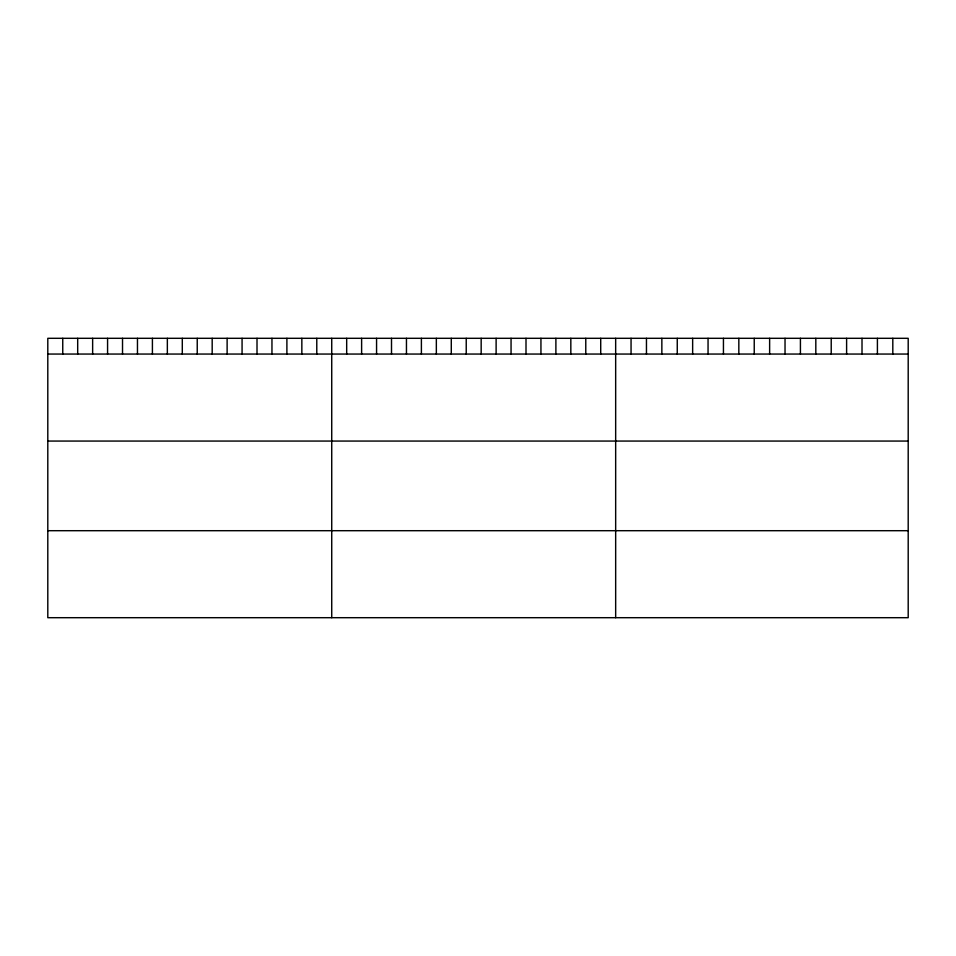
<?xml version="1.0" encoding="UTF-8"?>
<svg xmlns="http://www.w3.org/2000/svg" width="956" height="956" viewBox="0 0 956 956"><rect width="100%" height="100%" fill="white"/><g stroke="black" fill="none" stroke-linecap="round" stroke-linejoin="round"><path stroke-width="1.43" d="M908.2 354.055L908.2 617.696L47.8 617.696L47.8 338.305L908.2 338.305L908.2 354.055L47.8 354.055M47.8 441.063L908.2 441.063M47.8 530.7L908.2 530.7M892.808 338.305L892.808 354.055M877.405 338.305L877.405 354.055M862.013 338.305L862.013 354.055M846.61 338.305L846.61 354.055M831.218 338.305L831.218 354.055M815.815 338.305L815.815 354.055M800.423 338.305L800.423 354.055M785.031 338.305L785.031 354.055M769.628 338.305L769.628 354.055M754.236 338.305L754.236 354.055M738.833 338.305L738.833 354.055M723.441 338.305L723.441 354.055M708.049 338.305L708.049 354.055M692.646 338.305L692.646 354.055M677.254 338.305L677.254 354.055M661.851 338.305L661.851 354.055M646.459 338.305L646.459 354.055M631.056 338.305L631.056 354.055M615.664 338.305L615.664 617.696M600.715 338.305L600.715 354.055M585.777 338.305L585.777 354.055M570.828 338.305L570.828 354.055M555.89 338.305L555.89 354.055M540.941 338.305L540.941 354.055M526.003 338.305L526.003 354.055M511.054 338.305L511.054 354.055M496.116 338.305L496.116 354.055M481.167 338.305L481.167 354.055M466.229 338.305L466.229 354.055M451.28 338.305L451.28 354.055M436.342 338.305L436.342 354.055M421.393 338.305L421.393 354.055M406.455 338.305L406.455 354.055M391.506 338.305L391.506 354.055M376.568 338.305L376.568 354.055M361.619 338.305L361.619 354.055M346.681 338.305L346.681 354.055M331.732 338.305L331.732 617.696M316.783 338.305L316.783 354.055M301.845 338.305L301.845 354.055M286.896 338.305L286.896 354.055M271.958 338.305L271.958 354.055M257.009 338.305L257.009 354.055M242.071 338.305L242.071 354.055M227.122 338.305L227.122 354.055M212.184 338.305L212.184 354.055M197.235 338.305L197.235 354.055M182.297 338.305L182.297 354.055M167.348 338.305L167.348 354.055M152.41 338.305L152.41 354.055M137.461 338.305L137.461 354.055M122.523 338.305L122.523 354.055M107.574 338.305L107.574 354.055M92.636 338.305L92.636 354.055M77.687 338.305L77.687 354.055M62.749 338.305L62.749 354.055"/></g></svg>
